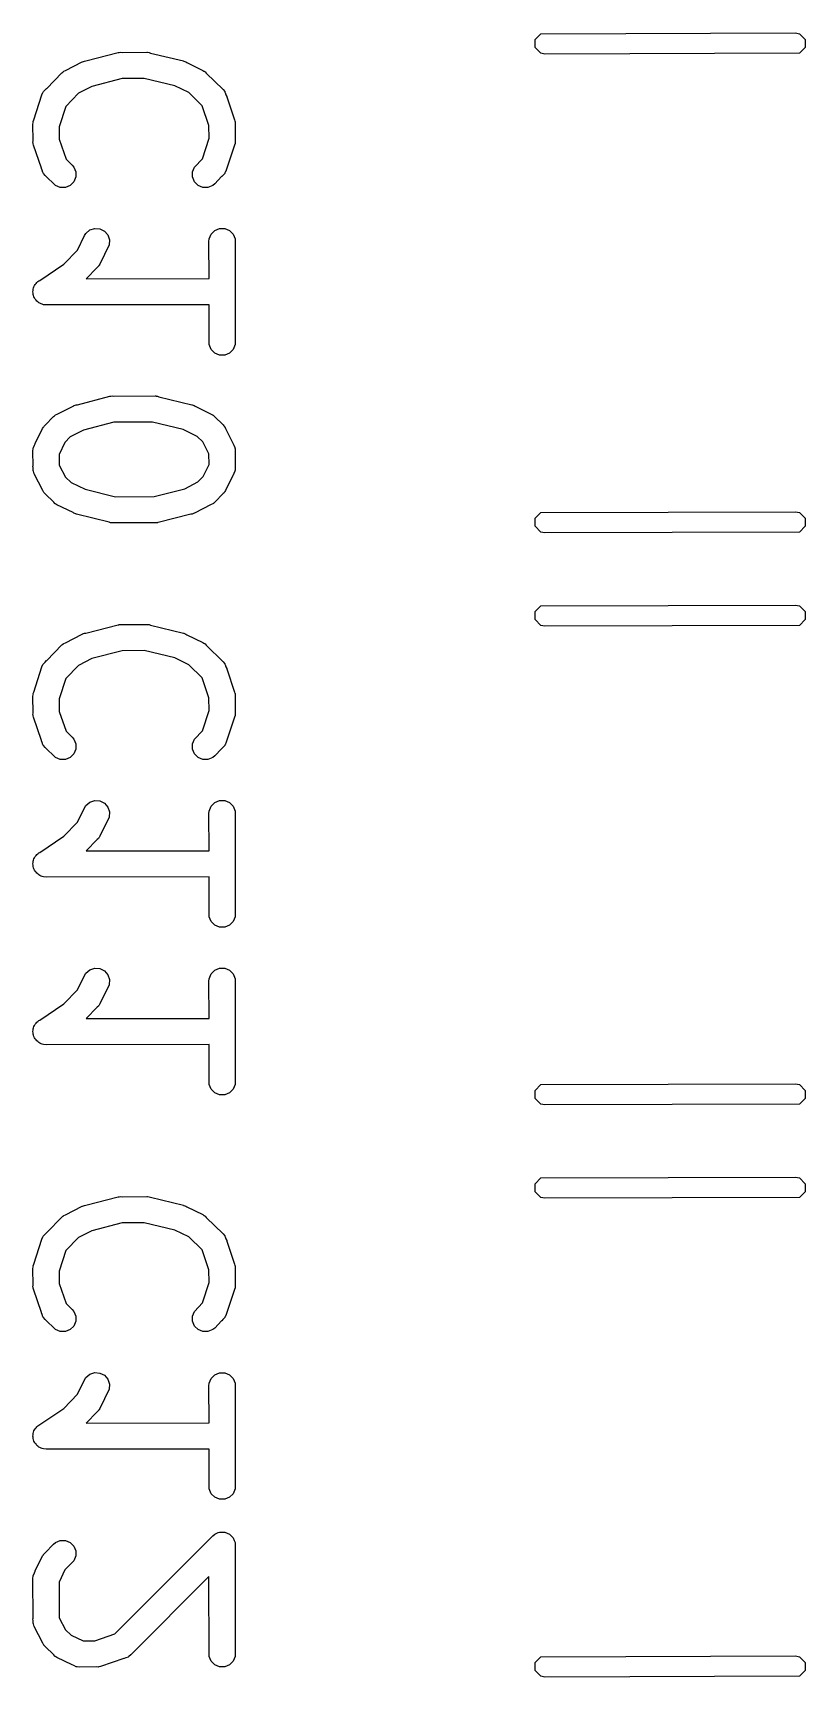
# Model space of a CAD drawing. Extents: x 195 to 310, y -208 to -141.
# Drawn here: x 194.9 to 199.29, y -183.92 to -174.58 of the extents above; entities that cross this region are included whole.
import ezdxf

# ---------------------------------------------------------------- set-up
doc = ezdxf.new("R2010")
doc.units = 0
doc.layers.add('BLACK', color=7, linetype='CONTINUOUS')

msp = doc.modelspace()

# ---------------------------------------------------------------- linework, layer by layer
at = {"layer": 'BLACK', "linetype": 'CONTINUOUS'}
for p, q in [((197.758315, -174.617039), (197.790787, -174.584567)), ((197.758315, -174.662961), (197.758315, -174.617039)), ((197.790787, -174.584567), (199.236252, -174.58)), ((199.236252, -174.58), (199.259213, -174.584567)), ((199.259213, -174.584567), (199.291685, -174.617039)), ((199.291685, -174.617039), (199.291685, -174.662961)), ((195.089823, -174.79407), (195.184373, -174.745382)), ((195.184373, -174.745382), (195.185442, -174.744972)), ((195.185442, -174.744972), (195.185878, -174.74465)), ((195.185878, -174.74465), (195.187121, -174.74433)), ((195.187121, -174.74433), (195.198104, -174.740127)), ((195.198104, -174.740127), (195.205501, -174.739601)), ((195.205501, -174.739601), (195.3902, -174.692084)), ((195.3902, -174.692084), (195.392736, -174.691708)), ((195.392736, -174.691708), (195.393758, -174.691286)), ((195.393758, -174.691286), (195.395719, -174.691268)), ((195.395719, -174.691268), (195.404744, -174.689934)), ((195.404744, -174.689934), (195.412667, -174.691112)), ((195.412667, -174.691112), (195.551247, -174.689845)), ((195.551247, -174.689845), (195.5538, -174.690096)), ((195.5538, -174.690096), (195.554893, -174.689934)), ((195.554893, -174.689934), (195.556764, -174.690388)), ((195.556764, -174.690388), (195.565879, -174.691286)), ((195.565879, -174.691286), (195.573547, -174.694462)), ((195.573547, -174.694462), (195.759913, -174.739703)), ((195.759913, -174.739703), (195.760992, -174.740088)), ((195.760992, -174.740088), (195.761532, -174.740127)), ((195.761532, -174.740127), (195.762739, -174.740712)), ((195.762739, -174.740712), (195.773759, -174.74465)), ((195.773759, -174.74465), (195.77927, -174.748734)), ((195.77927, -174.748734), (195.870502, -174.793001)), ((197.790787, -174.695433), (197.758315, -174.662961)), ((197.813748, -174.7), (197.790787, -174.695433)), ((199.259213, -174.695433), (197.813748, -174.7)), ((199.291685, -174.662961), (199.259213, -174.695433)), ((194.983158, -174.89522), (195.069643, -174.80705)), ((195.069643, -174.80705), (195.075393, -174.802329)), ((195.075393, -174.802329), (195.076692, -174.800833)), ((195.076692, -174.800833), (195.078102, -174.800106)), ((195.078102, -174.800106), (195.081008, -174.797722)), ((195.081008, -174.797722), (195.089823, -174.79407)), ((195.412645, -174.839806), (195.239215, -174.884424)), ((195.537417, -174.838664), (195.412645, -174.839806)), ((195.71054, -174.88069), (195.537417, -174.838664)), ((195.870502, -174.793001), (195.876798, -174.796964)), ((195.876798, -174.796964), (195.878628, -174.797722)), ((195.878628, -174.797722), (195.879748, -174.79882)), ((195.879748, -174.79882), (195.882945, -174.800833)), ((195.882945, -174.800833), (195.889468, -174.808355)), ((195.889468, -174.808355), (195.985233, -174.902288)), ((194.910138, -175.074182), (194.956287, -174.931604)), ((194.956287, -174.931604), (194.962281, -174.918179)), ((194.962281, -174.918179), (194.964046, -174.916143)), ((194.964046, -174.916143), (194.965078, -174.913653)), ((194.965078, -174.913653), (194.974826, -174.903714)), ((194.974826, -174.903714), (194.981455, -174.896072)), ((194.981455, -174.896072), (194.983158, -174.89522)), ((195.16408, -174.923115), (195.09129, -174.997324)), ((195.239215, -174.884424), (195.16408, -174.923115)), ((195.79035, -174.919416), (195.71054, -174.88069)), ((195.866076, -174.993693), (195.79035, -174.919416)), ((195.985233, -174.902288), (195.994561, -174.913653)), ((195.994561, -174.913653), (195.995592, -174.916143)), ((195.995592, -174.916143), (195.997357, -174.918178)), ((195.997357, -174.918178), (196.001802, -174.931136)), ((196.001802, -174.931136), (196.005759, -174.940689)), ((195.09129, -174.997324), (195.053767, -175.113251)), ((195.904934, -175.106963), (195.866076, -174.993693)), ((196.005759, -174.940689), (196.005759, -174.942669)), ((196.005759, -174.942669), (196.05097, -175.07446)), ((194.904819, -175.098178), (194.905548, -175.090772)), ((194.906069, -175.193495), (194.904819, -175.098178)), ((194.905408, -175.088798), (194.905889, -175.087311)), ((194.905548, -175.090772), (194.905408, -175.088798)), ((194.905889, -175.087311), (194.90626, -175.083546)), ((194.90626, -175.083546), (194.910138, -175.074182)), ((195.053767, -175.113251), (195.054703, -175.184629)), ((195.90587, -175.178342), (195.904934, -175.106963)), ((196.05097, -175.07446), (196.052619, -175.081715)), ((196.052619, -175.081715), (196.053378, -175.083546)), ((196.053378, -175.083546), (196.053398, -175.085142)), ((196.053398, -175.085142), (196.05423, -175.088797)), ((196.05423, -175.088797), (196.053568, -175.098097)), ((196.053568, -175.098097), (196.054819, -175.193416)), ((194.905408, -175.202796), (194.906069, -175.193495)), ((194.906239, -175.20645), (194.905408, -175.202796)), ((194.90626, -175.208048), (194.906239, -175.20645)), ((194.907018, -175.209879), (194.90626, -175.208048)), ((194.908668, -175.217133), (194.907018, -175.209879)), ((194.953879, -175.348923), (194.908668, -175.217133)), ((195.054703, -175.184629), (195.093368, -175.297337)), ((195.868262, -175.294534), (195.90587, -175.178342)), ((196.0495, -175.217408), (196.003351, -175.35999)), ((196.053378, -175.208048), (196.0495, -175.217408)), ((196.053748, -175.204284), (196.053378, -175.208048)), ((196.05423, -175.202797), (196.053748, -175.204284)), ((196.054819, -175.193416), (196.054089, -175.200822)), ((196.054089, -175.200822), (196.05423, -175.202797)), ((195.093368, -175.297337), (195.12809, -175.330859)), ((195.82222, -175.342224), (195.868262, -175.294534)), ((194.953879, -175.350904), (194.953879, -175.348923)), ((194.957834, -175.360453), (194.953879, -175.350904)), ((194.962281, -175.373415), (194.957834, -175.360453)), ((194.964046, -175.37545), (194.962281, -175.373415)), ((194.965078, -175.377941), (194.964046, -175.37545)), ((194.974405, -175.389306), (194.965078, -175.377941)), ((195.033389, -175.446252), (194.974405, -175.389306)), ((195.12809, -175.330859), (195.137417, -175.342224)), ((195.137417, -175.342224), (195.148616, -175.36926)), ((195.148616, -175.398523), (195.137417, -175.425559)), ((195.148616, -175.36926), (195.148616, -175.398523)), ((195.811021, -175.36926), (195.82222, -175.342224)), ((195.811021, -175.398523), (195.811021, -175.36926)), ((195.822219, -175.425559), (195.811021, -175.398523)), ((195.977027, -175.3961), (195.937612, -175.436926)), ((195.978183, -175.395523), (195.977027, -175.3961)), ((195.983466, -175.389431), (195.978183, -175.395523)), ((195.99456, -175.377941), (195.983466, -175.389431)), ((195.99559, -175.375452), (195.99456, -175.377941)), ((195.997357, -175.373416), (195.99559, -175.375452)), ((196.003351, -175.35999), (195.997357, -175.373416)), ((195.060425, -175.457451), (195.033389, -175.446252)), ((195.089688, -175.457451), (195.060425, -175.457451)), ((195.116724, -175.446252), (195.089688, -175.457451)), ((195.137417, -175.425559), (195.116724, -175.446252)), ((195.842912, -175.446252), (195.822219, -175.425559)), ((195.869948, -175.457451), (195.842912, -175.446252)), ((195.899211, -175.457451), (195.869948, -175.457451)), ((195.926247, -175.446253), (195.899211, -175.457451)), ((195.937612, -175.436926), (195.926247, -175.446253)), ((195.158581, -175.813472), (195.198451, -175.731304)), ((195.198451, -175.731304), (195.206283, -175.718861)), ((195.206283, -175.718861), (195.228391, -175.699688)), ((195.228391, -175.699688), (195.256152, -175.690434)), ((195.256152, -175.690434), (195.285342, -175.692508)), ((195.285342, -175.692508), (195.311517, -175.705596)), ((195.311517, -175.705596), (195.33069, -175.727703)), ((195.33069, -175.727703), (195.339944, -175.755465)), ((195.339944, -175.755465), (195.33787, -175.784655)), ((195.904819, -175.764845), (195.90626, -175.750213)), ((195.905337, -175.975664), (195.904819, -175.764845)), ((195.90626, -175.750213), (195.917459, -175.723177)), ((195.917459, -175.723177), (195.938151, -175.702485)), ((195.938151, -175.702485), (195.965187, -175.691286)), ((195.965187, -175.691286), (195.994451, -175.691286)), ((195.994451, -175.691286), (196.021487, -175.702485)), ((196.021487, -175.702485), (196.042179, -175.723177)), ((196.042179, -175.723177), (196.053378, -175.750213)), ((196.053378, -175.750213), (196.054819, -176.336273)), ((195.079825, -175.893763), (195.158581, -175.813472)), ((195.33787, -175.784655), (195.284996, -175.893624)), ((194.944238, -175.985677), (195.079825, -175.893763)), ((195.269646, -175.912586), (195.2068, -175.976656)), ((195.277164, -175.906067), (195.269646, -175.912586)), ((195.279174, -175.902873), (195.277164, -175.906067)), ((195.280275, -175.901751), (195.279174, -175.902873)), ((195.281033, -175.899918), (195.280275, -175.901751)), ((195.284996, -175.893624), (195.281033, -175.899918)), ((194.904819, -176.05048), (194.90626, -176.043275)), ((194.90626, -176.057764), (194.904819, -176.05048)), ((194.90626, -176.035927), (194.909101, -176.029066)), ((194.90626, -176.043275), (194.90626, -176.035927)), ((194.90626, -176.065191), (194.90626, -176.057764)), ((194.909101, -176.029066), (194.910558, -176.021786)), ((194.910558, -176.021786), (194.914646, -176.01568)), ((194.914646, -176.01568), (194.917459, -176.008891)), ((194.917459, -176.008891), (194.922709, -176.00364)), ((194.922709, -176.00364), (194.926841, -175.997471)), ((194.926841, -175.997471), (194.933168, -175.993181)), ((194.933168, -175.993181), (194.938151, -175.988199)), ((194.938151, -175.988199), (194.944238, -175.985677)), ((195.2068, -175.976656), (195.905337, -175.975664)), ((194.909072, -176.071979), (194.90626, -176.065191)), ((194.910498, -176.079188), (194.909072, -176.071979)), ((194.914617, -176.085366), (194.910498, -176.079188)), ((194.917459, -176.092227), (194.914617, -176.085366)), ((194.922654, -176.097422), (194.917459, -176.092227)), ((194.926731, -176.103537), (194.922654, -176.097422)), ((194.9329, -176.107668), (194.926731, -176.103537)), ((194.938151, -176.112919), (194.9329, -176.107668)), ((194.94494, -176.115731), (194.938151, -176.112919)), ((194.951046, -176.11982), (194.94494, -176.115731)), ((194.958326, -176.121276), (194.951046, -176.11982)), ((194.965187, -176.124118), (194.958326, -176.121276)), ((194.979663, -176.125543), (194.965187, -176.124118)), ((194.97974, -176.125559), (194.979663, -176.125543)), ((194.979766, -176.125553), (194.97974, -176.125559)), ((194.979819, -176.125559), (194.979766, -176.125553)), ((195.905702, -176.124244), (194.979819, -176.125559)), ((195.90626, -176.350905), (195.905702, -176.124244)), ((196.054819, -176.336273), (196.053378, -176.350905)), ((195.917459, -176.377941), (195.90626, -176.350905)), ((195.938151, -176.398633), (195.917459, -176.377941)), ((195.965187, -176.409832), (195.938151, -176.398633)), ((195.994451, -176.409832), (195.965187, -176.409832)), ((196.021487, -176.398633), (195.994451, -176.409832)), ((196.042179, -176.377941), (196.021487, -176.398633)), ((196.053378, -176.350905), (196.042179, -176.377941)), ((195.042199, -176.746454), (195.136754, -176.697763)), ((195.136754, -176.697763), (195.137823, -176.697353)), ((195.137823, -176.697353), (195.138259, -176.697031)), ((195.138259, -176.697031), (195.139502, -176.696711)), ((195.139502, -176.696711), (195.150485, -176.692508)), ((195.150485, -176.692508), (195.157882, -176.691982)), ((195.157882, -176.691982), (195.342581, -176.644465)), ((195.342581, -176.644465), (195.345117, -176.644089)), ((195.345117, -176.644089), (195.346139, -176.643667)), ((195.346139, -176.643667), (195.348053, -176.643656)), ((195.348053, -176.643656), (195.357125, -176.642315)), ((195.357125, -176.642315), (195.36547, -176.643556)), ((195.36547, -176.643556), (195.598866, -176.642226)), ((195.598866, -176.642226), (195.601419, -176.642477)), ((195.601419, -176.642477), (195.602512, -176.642315)), ((195.602512, -176.642315), (195.604383, -176.642769)), ((195.604383, -176.642769), (195.613498, -176.643667)), ((195.613498, -176.643667), (195.621166, -176.646843)), ((195.621166, -176.646843), (195.807532, -176.692084)), ((195.807532, -176.692084), (195.808611, -176.692469)), ((195.808611, -176.692469), (195.809151, -176.692508)), ((195.809151, -176.692508), (195.810358, -176.693093)), ((195.810358, -176.693093), (195.821378, -176.697031)), ((195.821378, -176.697031), (195.826889, -176.701115)), ((195.826889, -176.701115), (195.918121, -176.745382)), ((194.974682, -176.808466), (195.022024, -176.759431)), ((195.022024, -176.759431), (195.027773, -176.754712)), ((195.027773, -176.754712), (195.029073, -176.753214)), ((195.029073, -176.753214), (195.030486, -176.752486)), ((195.030486, -176.752486), (195.033389, -176.750104)), ((195.033389, -176.750104), (195.042199, -176.746454)), ((195.364968, -176.792202), (195.191596, -176.836805)), ((195.584641, -176.790949), (195.364968, -176.792202)), ((195.758159, -176.833071), (195.584641, -176.790949)), ((195.918121, -176.745382), (195.924417, -176.749345)), ((195.924417, -176.749345), (195.926247, -176.750103)), ((195.926247, -176.750103), (195.927418, -176.751234)), ((195.927418, -176.751234), (195.930564, -176.753214)), ((195.930564, -176.753214), (195.936195, -176.759707)), ((195.936195, -176.759707), (195.985232, -176.807049)), ((194.918681, -176.91243), (194.960356, -176.826542)), ((194.960356, -176.826542), (194.96432, -176.820242)), ((194.96432, -176.820242), (194.965078, -176.818415)), ((194.965078, -176.818415), (194.966208, -176.817244)), ((194.966208, -176.817244), (194.968188, -176.814099)), ((194.968188, -176.814099), (194.974682, -176.808466)), ((195.117115, -176.875159), (195.086871, -176.906486)), ((195.191596, -176.836805), (195.117115, -176.875159)), ((195.838176, -176.871897), (195.758159, -176.833071)), ((195.869504, -176.902142), (195.838176, -176.871897)), ((195.985232, -176.807049), (195.98995, -176.812798)), ((195.98995, -176.812798), (195.99145, -176.814099)), ((195.99145, -176.814099), (195.992177, -176.815512)), ((195.992177, -176.815512), (195.99456, -176.818415)), ((195.99456, -176.818415), (195.998209, -176.827225)), ((195.998209, -176.827225), (196.046901, -176.92178)), ((194.904819, -176.955321), (194.90626, -176.940689)), ((194.905924, -177.039627), (194.904819, -176.955321)), ((194.90626, -176.940689), (194.907291, -176.938199)), ((194.907291, -176.938199), (194.907482, -176.935512)), ((194.907482, -176.935512), (194.913786, -176.922518)), ((194.913786, -176.922518), (194.917459, -176.913653)), ((194.917459, -176.913653), (194.918681, -176.91243)), ((195.086871, -176.906486), (195.053822, -176.974596)), ((195.053822, -176.974596), (195.054611, -177.034757)), ((195.905026, -176.971122), (195.869504, -176.902142)), ((195.905815, -177.031283), (195.905026, -176.971122)), ((196.046901, -176.92178), (196.052156, -176.935511)), ((196.052156, -176.935511), (196.052347, -176.9382)), ((196.052347, -176.9382), (196.053378, -176.940689)), ((196.053378, -176.940689), (196.053571, -176.95543)), ((196.053571, -176.95543), (196.05423, -176.964701)), ((196.05423, -176.964701), (196.053713, -176.966251)), ((196.053713, -176.966251), (196.054819, -177.050559)), ((194.905408, -177.041178), (194.905924, -177.039627)), ((194.906066, -177.050447), (194.905408, -177.041178)), ((194.90626, -177.065191), (194.906066, -177.050447)), ((194.907291, -177.06768), (194.90626, -177.065191)), ((194.907482, -177.070368), (194.907291, -177.06768)), ((194.912737, -177.0841), (194.907482, -177.070368)), ((194.961429, -177.178656), (194.912737, -177.0841)), ((195.054611, -177.034757), (195.090133, -177.103738)), ((195.872767, -177.099392), (195.905815, -177.031283)), ((196.045848, -177.083367), (196.042179, -177.092227)), ((196.052156, -177.070369), (196.045848, -177.083367)), ((196.052347, -177.067679), (196.052156, -177.070369)), ((196.053378, -177.065191), (196.052347, -177.067679)), ((196.054819, -177.050559), (196.053378, -177.065191)), ((194.965078, -177.187465), (194.961429, -177.178656)), ((195.090133, -177.103738), (195.121461, -177.133983)), ((195.121461, -177.133983), (195.201477, -177.172808)), ((195.201477, -177.172808), (195.374995, -177.21493)), ((195.594668, -177.213677), (195.76804, -177.169074)), ((195.76804, -177.169074), (195.842521, -177.130719)), ((195.842521, -177.130719), (195.872767, -177.099392)), ((195.999282, -177.179338), (195.995317, -177.185637)), ((196.040957, -177.093448), (195.999282, -177.179338)), ((196.042179, -177.092227), (196.040957, -177.093448)), ((194.96746, -177.190367), (194.965078, -177.187465)), ((194.968188, -177.191781), (194.96746, -177.190367)), ((194.969686, -177.19308), (194.968188, -177.191781)), ((194.974405, -177.19883), (194.969686, -177.19308)), ((195.02344, -177.246171), (194.974405, -177.19883)), ((195.029073, -177.252666), (195.02344, -177.246171)), ((195.032218, -177.254645), (195.029073, -177.252666)), ((195.033389, -177.255776), (195.032218, -177.254645)), ((195.035216, -177.256533), (195.033389, -177.255776)), ((195.041516, -177.260498), (195.035216, -177.256533)), ((195.132748, -177.304766), (195.041516, -177.260498)), ((195.374995, -177.21493), (195.594668, -177.213677)), ((195.917435, -177.259426), (195.822883, -177.308117)), ((195.926247, -177.255777), (195.917435, -177.259426)), ((195.929151, -177.253393), (195.926247, -177.255777)), ((195.930564, -177.252666), (195.929151, -177.253393)), ((195.931863, -177.251167), (195.930564, -177.252666)), ((195.937612, -177.24645), (195.931863, -177.251167)), ((195.984953, -177.197414), (195.937612, -177.24645)), ((195.99145, -177.191781), (195.984953, -177.197414)), ((195.993429, -177.188635), (195.99145, -177.191781)), ((195.99456, -177.187465), (195.993429, -177.188635)), ((195.995317, -177.185637), (195.99456, -177.187465)), ((195.138259, -177.308849), (195.132748, -177.304766)), ((195.149274, -177.312784), (195.138259, -177.308849)), ((195.150485, -177.313372), (195.149274, -177.312784)), ((195.151025, -177.31341), (195.150485, -177.313372)), ((195.152105, -177.313796), (195.151025, -177.31341)), ((195.33847, -177.359036), (195.152105, -177.313796)), ((195.346139, -177.362213), (195.33847, -177.359036)), ((195.355253, -177.36311), (195.346139, -177.362213)), ((195.357125, -177.363565), (195.355253, -177.36311)), ((195.358217, -177.363402), (195.357125, -177.363565)), ((195.360771, -177.363654), (195.358217, -177.363402)), ((195.594166, -177.362323), (195.360771, -177.363654)), ((195.602512, -177.363565), (195.594166, -177.362323)), ((195.611583, -177.362223), (195.602512, -177.363565)), ((195.613498, -177.362213), (195.611583, -177.362223)), ((195.614519, -177.36179), (195.613498, -177.362213)), ((195.617056, -177.361415), (195.614519, -177.36179)), ((195.801754, -177.313897), (195.617056, -177.361415)), ((195.809151, -177.313372), (195.801754, -177.313897)), ((195.820133, -177.309169), (195.809151, -177.313372)), ((195.821378, -177.308849), (195.820133, -177.309169)), ((195.821813, -177.308526), (195.821378, -177.308849)), ((195.822883, -177.308117), (195.821813, -177.308526)), ((197.758315, -177.337039), (197.790787, -177.304567)), ((197.758315, -177.382961), (197.758315, -177.337039)), ((197.790787, -177.304567), (199.236252, -177.3)), ((199.236252, -177.3), (199.259213, -177.304567)), ((199.259213, -177.304567), (199.291685, -177.337039)), ((199.291685, -177.337039), (199.291685, -177.382961)), ((197.790787, -177.415433), (197.758315, -177.382961)), ((197.813748, -177.42), (197.790787, -177.415433)), ((199.259213, -177.415433), (197.813748, -177.42)), ((199.291685, -177.382961), (199.259213, -177.415433)), ((197.790787, -177.834567), (199.236252, -177.83)), ((199.236252, -177.83), (199.259213, -177.834567)), ((197.758315, -177.867039), (197.790787, -177.834567)), ((197.758315, -177.912961), (197.758315, -177.867039)), ((197.790787, -177.945433), (197.758315, -177.912961)), ((199.259213, -177.834567), (199.291685, -177.867039)), ((199.291685, -177.912961), (199.259213, -177.945433)), ((199.291685, -177.867039), (199.291685, -177.912961)), ((195.089823, -178.04407), (195.184373, -177.995382)), ((195.184373, -177.995382), (195.185442, -177.994972)), ((195.185442, -177.994972), (195.185878, -177.99465)), ((195.185878, -177.99465), (195.187121, -177.99433)), ((195.187121, -177.99433), (195.198104, -177.990127)), ((195.198104, -177.990127), (195.205501, -177.989601)), ((195.205501, -177.989601), (195.3902, -177.942084)), ((195.3902, -177.942084), (195.392736, -177.941708)), ((195.392736, -177.941708), (195.393758, -177.941286)), ((195.393758, -177.941286), (195.395719, -177.941268)), ((195.395719, -177.941268), (195.404744, -177.939934)), ((195.404744, -177.939934), (195.412667, -177.941112)), ((195.412667, -177.941112), (195.551247, -177.939845)), ((195.551247, -177.939845), (195.5538, -177.940096)), ((195.5538, -177.940096), (195.554893, -177.939934)), ((195.554893, -177.939934), (195.556764, -177.940388)), ((195.556764, -177.940388), (195.565879, -177.941286)), ((195.565879, -177.941286), (195.573547, -177.944462)), ((195.573547, -177.944462), (195.759913, -177.989703)), ((195.759913, -177.989703), (195.760992, -177.990088)), ((195.760992, -177.990088), (195.761532, -177.990127)), ((195.761532, -177.990127), (195.762739, -177.990712)), ((195.762739, -177.990712), (195.773759, -177.99465)), ((195.773759, -177.99465), (195.77927, -177.998734)), ((195.77927, -177.998734), (195.870502, -178.043001)), ((197.813748, -177.95), (197.790787, -177.945433)), ((199.259213, -177.945433), (197.813748, -177.95)), ((194.983158, -178.14522), (195.069643, -178.05705)), ((195.069643, -178.05705), (195.075393, -178.052329)), ((195.075393, -178.052329), (195.076692, -178.050833)), ((195.076692, -178.050833), (195.078102, -178.050106)), ((195.078102, -178.050106), (195.081008, -178.047722)), ((195.081008, -178.047722), (195.089823, -178.04407)), ((195.412645, -178.089806), (195.239215, -178.134424)), ((195.537417, -178.088664), (195.412645, -178.089806)), ((195.71054, -178.13069), (195.537417, -178.088664)), ((195.870502, -178.043001), (195.876798, -178.046964)), ((195.876798, -178.046964), (195.878628, -178.047722)), ((195.878628, -178.047722), (195.879748, -178.04882)), ((195.879748, -178.04882), (195.882945, -178.050833)), ((195.882945, -178.050833), (195.889468, -178.058355)), ((195.889468, -178.058355), (195.985233, -178.152288)), ((194.910138, -178.324182), (194.956287, -178.181604)), ((194.956287, -178.181604), (194.962281, -178.168179)), ((194.962281, -178.168179), (194.964046, -178.166143)), ((194.964046, -178.166143), (194.965078, -178.163653)), ((194.965078, -178.163653), (194.974826, -178.153714)), ((194.974826, -178.153714), (194.981455, -178.146072)), ((194.981455, -178.146072), (194.983158, -178.14522)), ((195.16408, -178.173115), (195.09129, -178.247324)), ((195.239215, -178.134424), (195.16408, -178.173115)), ((195.79035, -178.169416), (195.71054, -178.13069)), ((195.866076, -178.243693), (195.79035, -178.169416)), ((195.985233, -178.152288), (195.994561, -178.163653)), ((195.994561, -178.163653), (195.995592, -178.166143)), ((195.995592, -178.166143), (195.997357, -178.168178)), ((195.997357, -178.168178), (196.001802, -178.181136)), ((196.001802, -178.181136), (196.005759, -178.190689)), ((196.005759, -178.190689), (196.005759, -178.192669)), ((196.005759, -178.192669), (196.05097, -178.32446)), ((195.09129, -178.247324), (195.053767, -178.363251)), ((195.904934, -178.356963), (195.866076, -178.243693)), ((194.904819, -178.348178), (194.905548, -178.340772)), ((194.906069, -178.443495), (194.904819, -178.348178)), ((194.905408, -178.338798), (194.905889, -178.337311)), ((194.905548, -178.340772), (194.905408, -178.338798)), ((194.905889, -178.337311), (194.90626, -178.333546)), ((194.90626, -178.333546), (194.910138, -178.324182)), ((195.053767, -178.363251), (195.054703, -178.434629)), ((195.90587, -178.428342), (195.904934, -178.356963)), ((196.05097, -178.32446), (196.052619, -178.331715)), ((196.052619, -178.331715), (196.053378, -178.333546)), ((196.053378, -178.333546), (196.053398, -178.335142)), ((196.053398, -178.335142), (196.05423, -178.338797)), ((196.05423, -178.338797), (196.053568, -178.348097)), ((196.053568, -178.348097), (196.054819, -178.443416)), ((194.905408, -178.452796), (194.906069, -178.443495)), ((194.906239, -178.45645), (194.905408, -178.452796)), ((194.90626, -178.458048), (194.906239, -178.45645)), ((194.907018, -178.459879), (194.90626, -178.458048)), ((194.908668, -178.467133), (194.907018, -178.459879)), ((194.953879, -178.598923), (194.908668, -178.467133)), ((195.054703, -178.434629), (195.093368, -178.547337)), ((195.868262, -178.544534), (195.90587, -178.428342)), ((196.0495, -178.467408), (196.003351, -178.60999)), ((196.053378, -178.458048), (196.0495, -178.467408)), ((196.053748, -178.454284), (196.053378, -178.458048)), ((196.05423, -178.452797), (196.053748, -178.454284)), ((196.054819, -178.443416), (196.054089, -178.450822)), ((196.054089, -178.450822), (196.05423, -178.452797)), ((195.093368, -178.547337), (195.12809, -178.580859)), ((195.82222, -178.592224), (195.868262, -178.544534)), ((194.953879, -178.600904), (194.953879, -178.598923)), ((194.957834, -178.610453), (194.953879, -178.600904)), ((194.962281, -178.623415), (194.957834, -178.610453)), ((194.964046, -178.62545), (194.962281, -178.623415)), ((194.965078, -178.627941), (194.964046, -178.62545)), ((194.974405, -178.639306), (194.965078, -178.627941)), ((195.033389, -178.696252), (194.974405, -178.639306)), ((195.12809, -178.580859), (195.137417, -178.592224)), ((195.137417, -178.592224), (195.148616, -178.61926)), ((195.148616, -178.648523), (195.137417, -178.675559)), ((195.148616, -178.61926), (195.148616, -178.648523)), ((195.811021, -178.61926), (195.82222, -178.592224)), ((195.811021, -178.648523), (195.811021, -178.61926)), ((195.822219, -178.675559), (195.811021, -178.648523)), ((195.977027, -178.6461), (195.937612, -178.686926)), ((195.978183, -178.645523), (195.977027, -178.6461)), ((195.983466, -178.639431), (195.978183, -178.645523)), ((195.99456, -178.627941), (195.983466, -178.639431)), ((195.99559, -178.625452), (195.99456, -178.627941)), ((195.997357, -178.623416), (195.99559, -178.625452)), ((196.003351, -178.60999), (195.997357, -178.623416)), ((195.060425, -178.707451), (195.033389, -178.696252)), ((195.089688, -178.707451), (195.060425, -178.707451)), ((195.116724, -178.696252), (195.089688, -178.707451)), ((195.137417, -178.675559), (195.116724, -178.696252)), ((195.842912, -178.696252), (195.822219, -178.675559)), ((195.869948, -178.707451), (195.842912, -178.696252)), ((195.899211, -178.707451), (195.869948, -178.707451)), ((195.926247, -178.696253), (195.899211, -178.707451)), ((195.937612, -178.686926), (195.926247, -178.696253)), ((195.206283, -178.968861), (195.228391, -178.949688)), ((195.228391, -178.949688), (195.256152, -178.940434)), ((195.256152, -178.940434), (195.285342, -178.942508)), ((195.285342, -178.942508), (195.311517, -178.955596)), ((195.917459, -178.973177), (195.938151, -178.952485)), ((195.938151, -178.952485), (195.965187, -178.941286)), ((195.965187, -178.941286), (195.994451, -178.941286)), ((195.994451, -178.941286), (196.021487, -178.952485)), ((196.021487, -178.952485), (196.042179, -178.973177)), ((195.158581, -179.063472), (195.198451, -178.981304)), ((195.198451, -178.981304), (195.206283, -178.968861)), ((195.33787, -179.034655), (195.284996, -179.143624)), ((195.311517, -178.955596), (195.33069, -178.977703)), ((195.33069, -178.977703), (195.339944, -179.005465)), ((195.339944, -179.005465), (195.33787, -179.034655)), ((195.904819, -179.014845), (195.90626, -179.000213)), ((195.905337, -179.225664), (195.904819, -179.014845)), ((195.90626, -179.000213), (195.917459, -178.973177)), ((196.042179, -178.973177), (196.053378, -179.000213)), ((196.053378, -179.000213), (196.054819, -179.586273)), ((195.079825, -179.143763), (195.158581, -179.063472)), ((194.944238, -179.235677), (195.079825, -179.143763)), ((195.269646, -179.162586), (195.2068, -179.226656)), ((195.2068, -179.226656), (195.905337, -179.225664)), ((195.277164, -179.156067), (195.269646, -179.162586)), ((195.279174, -179.152873), (195.277164, -179.156067)), ((195.280275, -179.151751), (195.279174, -179.152873)), ((195.281033, -179.149918), (195.280275, -179.151751)), ((195.284996, -179.143624), (195.281033, -179.149918)), ((194.904819, -179.30048), (194.90626, -179.293275)), ((194.90626, -179.307764), (194.904819, -179.30048)), ((194.90626, -179.285927), (194.909101, -179.279066)), ((194.90626, -179.293275), (194.90626, -179.285927)), ((194.90626, -179.315191), (194.90626, -179.307764)), ((194.909072, -179.321979), (194.90626, -179.315191)), ((194.910498, -179.329188), (194.909072, -179.321979)), ((194.909101, -179.279066), (194.910558, -179.271786)), ((194.910558, -179.271786), (194.914646, -179.26568)), ((194.914646, -179.26568), (194.917459, -179.258891)), ((194.917459, -179.258891), (194.922709, -179.25364)), ((194.922709, -179.25364), (194.926841, -179.247471)), ((194.926841, -179.247471), (194.933168, -179.243181)), ((194.933168, -179.243181), (194.938151, -179.238199)), ((194.938151, -179.238199), (194.944238, -179.235677)), ((194.914617, -179.335366), (194.910498, -179.329188)), ((194.917459, -179.342227), (194.914617, -179.335366)), ((194.922654, -179.347422), (194.917459, -179.342227)), ((194.926731, -179.353537), (194.922654, -179.347422)), ((194.9329, -179.357668), (194.926731, -179.353537)), ((194.938151, -179.362919), (194.9329, -179.357668)), ((194.94494, -179.365731), (194.938151, -179.362919)), ((194.951046, -179.36982), (194.94494, -179.365731)), ((194.958326, -179.371276), (194.951046, -179.36982)), ((194.965187, -179.374118), (194.958326, -179.371276)), ((194.979663, -179.375543), (194.965187, -179.374118)), ((194.97974, -179.375559), (194.979663, -179.375543)), ((194.979766, -179.375553), (194.97974, -179.375559)), ((194.979819, -179.375559), (194.979766, -179.375553)), ((195.905702, -179.374244), (194.979819, -179.375559)), ((195.90626, -179.600905), (195.905702, -179.374244)), ((195.917459, -179.627941), (195.90626, -179.600905)), ((196.053378, -179.600905), (196.042179, -179.627941)), ((196.054819, -179.586273), (196.053378, -179.600905)), ((195.938151, -179.648633), (195.917459, -179.627941)), ((195.965187, -179.659832), (195.938151, -179.648633)), ((195.994451, -179.659832), (195.965187, -179.659832)), ((196.021487, -179.648633), (195.994451, -179.659832)), ((196.042179, -179.627941), (196.021487, -179.648633)), ((195.158581, -180.015853), (195.198451, -179.933685)), ((195.198451, -179.933685), (195.206283, -179.921242)), ((195.206283, -179.921242), (195.228391, -179.902069)), ((195.228391, -179.902069), (195.256152, -179.892815)), ((195.256152, -179.892815), (195.285342, -179.894889)), ((195.285342, -179.894889), (195.311517, -179.907977)), ((195.311517, -179.907977), (195.33069, -179.930084)), ((195.33069, -179.930084), (195.339944, -179.957846)), ((195.339944, -179.957846), (195.33787, -179.987036)), ((195.904819, -179.967226), (195.90626, -179.952594)), ((195.905337, -180.178045), (195.904819, -179.967226)), ((195.90626, -179.952594), (195.917459, -179.925558)), ((195.917459, -179.925558), (195.938151, -179.904866)), ((195.938151, -179.904866), (195.965187, -179.893667)), ((195.965187, -179.893667), (195.994451, -179.893667)), ((195.994451, -179.893667), (196.021487, -179.904866)), ((196.021487, -179.904866), (196.042179, -179.925558)), ((196.042179, -179.925558), (196.053378, -179.952594)), ((196.053378, -179.952594), (196.054819, -180.538654)), ((195.079825, -180.096144), (195.158581, -180.015853)), ((195.33787, -179.987036), (195.284996, -180.096005)), ((194.944238, -180.188058), (195.079825, -180.096144)), ((195.269646, -180.114967), (195.2068, -180.179037)), ((195.277164, -180.108448), (195.269646, -180.114967)), ((195.279174, -180.105254), (195.277164, -180.108448)), ((195.280275, -180.104132), (195.279174, -180.105254)), ((195.281033, -180.102299), (195.280275, -180.104132)), ((195.284996, -180.096005), (195.281033, -180.102299)), ((194.904819, -180.252861), (194.90626, -180.245656)), ((194.90626, -180.260145), (194.904819, -180.252861)), ((194.90626, -180.238308), (194.909101, -180.231447)), ((194.90626, -180.245656), (194.90626, -180.238308)), ((194.90626, -180.267572), (194.90626, -180.260145)), ((194.909101, -180.231447), (194.910558, -180.224167)), ((194.910558, -180.224167), (194.914646, -180.218061)), ((194.914646, -180.218061), (194.917459, -180.211272)), ((194.917459, -180.211272), (194.922709, -180.206021)), ((194.922709, -180.206021), (194.926841, -180.199852)), ((194.926841, -180.199852), (194.933168, -180.195562)), ((194.933168, -180.195562), (194.938151, -180.19058)), ((194.938151, -180.19058), (194.944238, -180.188058)), ((195.2068, -180.179037), (195.905337, -180.178045)), ((194.909072, -180.27436), (194.90626, -180.267572)), ((194.910498, -180.281569), (194.909072, -180.27436)), ((194.914617, -180.287747), (194.910498, -180.281569)), ((194.917459, -180.294608), (194.914617, -180.287747)), ((194.922654, -180.299803), (194.917459, -180.294608)), ((194.926731, -180.305918), (194.922654, -180.299803)), ((194.9329, -180.310049), (194.926731, -180.305918)), ((194.938151, -180.3153), (194.9329, -180.310049)), ((194.94494, -180.318112), (194.938151, -180.3153)), ((194.951046, -180.322201), (194.94494, -180.318112)), ((194.958326, -180.323657), (194.951046, -180.322201)), ((194.965187, -180.326499), (194.958326, -180.323657)), ((194.979663, -180.327924), (194.965187, -180.326499)), ((194.97974, -180.32794), (194.979663, -180.327924)), ((194.979766, -180.327934), (194.97974, -180.32794)), ((194.979819, -180.32794), (194.979766, -180.327934)), ((195.905702, -180.326625), (194.979819, -180.32794)), ((195.90626, -180.553286), (195.905702, -180.326625)), ((196.054819, -180.538654), (196.053378, -180.553286)), ((195.917459, -180.580322), (195.90626, -180.553286)), ((195.938151, -180.601014), (195.917459, -180.580322)), ((195.965187, -180.612213), (195.938151, -180.601014)), ((195.994451, -180.612213), (195.965187, -180.612213)), ((196.021487, -180.601014), (195.994451, -180.612213)), ((196.042179, -180.580322), (196.021487, -180.601014)), ((196.053378, -180.553286), (196.042179, -180.580322)), ((197.758315, -180.587039), (197.790787, -180.554567)), ((197.758315, -180.632961), (197.758315, -180.587039)), ((197.790787, -180.665433), (197.758315, -180.632961)), ((197.790787, -180.554567), (199.236252, -180.55)), ((199.236252, -180.55), (199.259213, -180.554567)), ((199.259213, -180.554567), (199.291685, -180.587039)), ((199.291685, -180.632961), (199.259213, -180.665433)), ((199.291685, -180.587039), (199.291685, -180.632961)), ((197.813748, -180.67), (197.790787, -180.665433)), ((199.259213, -180.665433), (197.813748, -180.67)), ((197.758315, -181.117039), (197.790787, -181.084567)), ((197.790787, -181.084567), (199.236252, -181.08)), ((199.236252, -181.08), (199.259213, -181.084567)), ((199.259213, -181.084567), (199.291685, -181.117039)), ((195.205501, -181.239601), (195.3902, -181.192084)), ((195.3902, -181.192084), (195.392736, -181.191708)), ((195.392736, -181.191708), (195.393758, -181.191286)), ((195.393758, -181.191286), (195.395719, -181.191268)), ((195.395719, -181.191268), (195.404744, -181.189934)), ((195.404744, -181.189934), (195.412667, -181.191112)), ((195.412667, -181.191112), (195.551247, -181.189845)), ((195.551247, -181.189845), (195.5538, -181.190096)), ((195.5538, -181.190096), (195.554893, -181.189934)), ((195.554893, -181.189934), (195.556764, -181.190388)), ((195.556764, -181.190388), (195.565879, -181.191286)), ((195.565879, -181.191286), (195.573547, -181.194462)), ((195.573547, -181.194462), (195.759913, -181.239703)), ((197.758315, -181.162961), (197.758315, -181.117039)), ((197.790787, -181.195433), (197.758315, -181.162961)), ((197.813748, -181.2), (197.790787, -181.195433)), ((199.259213, -181.195433), (197.813748, -181.2)), ((199.291685, -181.162961), (199.259213, -181.195433)), ((199.291685, -181.117039), (199.291685, -181.162961)), ((195.089823, -181.29407), (195.184373, -181.245382)), ((195.184373, -181.245382), (195.185442, -181.244972)), ((195.185442, -181.244972), (195.185878, -181.24465)), ((195.185878, -181.24465), (195.187121, -181.24433)), ((195.187121, -181.24433), (195.198104, -181.240127)), ((195.198104, -181.240127), (195.205501, -181.239601)), ((195.759913, -181.239703), (195.760992, -181.240088)), ((195.760992, -181.240088), (195.761532, -181.240127)), ((195.761532, -181.240127), (195.762739, -181.240712)), ((195.762739, -181.240712), (195.773759, -181.24465)), ((195.773759, -181.24465), (195.77927, -181.248734)), ((195.77927, -181.248734), (195.870502, -181.293001)), ((194.983158, -181.39522), (195.069643, -181.30705)), ((195.069643, -181.30705), (195.075393, -181.302329)), ((195.075393, -181.302329), (195.076692, -181.300833)), ((195.076692, -181.300833), (195.078102, -181.300106)), ((195.078102, -181.300106), (195.081008, -181.297722)), ((195.081008, -181.297722), (195.089823, -181.29407)), ((195.412645, -181.339806), (195.239215, -181.384424)), ((195.537417, -181.338664), (195.412645, -181.339806)), ((195.71054, -181.38069), (195.537417, -181.338664)), ((195.79035, -181.419416), (195.71054, -181.38069)), ((195.870502, -181.293001), (195.876798, -181.296964)), ((195.876798, -181.296964), (195.878628, -181.297722)), ((195.878628, -181.297722), (195.879748, -181.29882)), ((195.879748, -181.29882), (195.882945, -181.300833)), ((195.882945, -181.300833), (195.889468, -181.308355)), ((195.889468, -181.308355), (195.985233, -181.402288)), ((194.910138, -181.574182), (194.956287, -181.431604)), ((194.956287, -181.431604), (194.962281, -181.418179)), ((194.962281, -181.418179), (194.964046, -181.416143)), ((194.964046, -181.416143), (194.965078, -181.413653)), ((194.965078, -181.413653), (194.974826, -181.403714)), ((194.974826, -181.403714), (194.981455, -181.396072)), ((194.981455, -181.396072), (194.983158, -181.39522)), ((195.16408, -181.423115), (195.09129, -181.497324)), ((195.239215, -181.384424), (195.16408, -181.423115)), ((195.866076, -181.493693), (195.79035, -181.419416)), ((195.985233, -181.402288), (195.994561, -181.413653)), ((195.994561, -181.413653), (195.995592, -181.416143)), ((195.995592, -181.416143), (195.997357, -181.418178)), ((195.997357, -181.418178), (196.001802, -181.431136)), ((196.001802, -181.431136), (196.005759, -181.440689)), ((196.005759, -181.440689), (196.005759, -181.442669)), ((196.005759, -181.442669), (196.05097, -181.57446)), ((195.09129, -181.497324), (195.053767, -181.613251)), ((195.904934, -181.606963), (195.866076, -181.493693)), ((194.904819, -181.598178), (194.905548, -181.590772)), ((194.906069, -181.693495), (194.904819, -181.598178)), ((194.905408, -181.588798), (194.905889, -181.587311)), ((194.905548, -181.590772), (194.905408, -181.588798)), ((194.905889, -181.587311), (194.90626, -181.583546)), ((194.90626, -181.583546), (194.910138, -181.574182)), ((195.053767, -181.613251), (195.054703, -181.684629)), ((195.90587, -181.678342), (195.904934, -181.606963)), ((196.05097, -181.57446), (196.052619, -181.581715)), ((196.052619, -181.581715), (196.053378, -181.583546)), ((196.053378, -181.583546), (196.053398, -181.585142)), ((196.053398, -181.585142), (196.05423, -181.588797)), ((196.05423, -181.588797), (196.053568, -181.598097)), ((196.053568, -181.598097), (196.054819, -181.693416)), ((194.905408, -181.702796), (194.906069, -181.693495)), ((194.906239, -181.70645), (194.905408, -181.702796)), ((194.90626, -181.708048), (194.906239, -181.70645)), ((194.907018, -181.709879), (194.90626, -181.708048)), ((194.908668, -181.717133), (194.907018, -181.709879)), ((194.953879, -181.848923), (194.908668, -181.717133)), ((195.054703, -181.684629), (195.093368, -181.797337)), ((195.868262, -181.794534), (195.90587, -181.678342)), ((196.0495, -181.717408), (196.003351, -181.85999)), ((196.053378, -181.708048), (196.0495, -181.717408)), ((196.053748, -181.704284), (196.053378, -181.708048)), ((196.05423, -181.702797), (196.053748, -181.704284)), ((196.054819, -181.693416), (196.054089, -181.700822)), ((196.054089, -181.700822), (196.05423, -181.702797)), ((194.953879, -181.850904), (194.953879, -181.848923)), ((195.093368, -181.797337), (195.12809, -181.830859)), ((195.12809, -181.830859), (195.137417, -181.842224)), ((195.137417, -181.842224), (195.148616, -181.86926)), ((195.811021, -181.86926), (195.82222, -181.842224)), ((195.82222, -181.842224), (195.868262, -181.794534)), ((194.957834, -181.860453), (194.953879, -181.850904)), ((194.962281, -181.873415), (194.957834, -181.860453)), ((194.964046, -181.87545), (194.962281, -181.873415)), ((194.965078, -181.877941), (194.964046, -181.87545)), ((194.974405, -181.889306), (194.965078, -181.877941)), ((195.033389, -181.946252), (194.974405, -181.889306)), ((195.137417, -181.925559), (195.116724, -181.946252)), ((195.148616, -181.898523), (195.137417, -181.925559)), ((195.148616, -181.86926), (195.148616, -181.898523)), ((195.811021, -181.898523), (195.811021, -181.86926)), ((195.822219, -181.925559), (195.811021, -181.898523)), ((195.842912, -181.946252), (195.822219, -181.925559)), ((195.937612, -181.936926), (195.926247, -181.946253)), ((195.977027, -181.8961), (195.937612, -181.936926)), ((195.978183, -181.895523), (195.977027, -181.8961)), ((195.983466, -181.889431), (195.978183, -181.895523)), ((195.99456, -181.877941), (195.983466, -181.889431)), ((195.99559, -181.875452), (195.99456, -181.877941)), ((195.997357, -181.873416), (195.99559, -181.875452)), ((196.003351, -181.85999), (195.997357, -181.873416)), ((195.060425, -181.957451), (195.033389, -181.946252)), ((195.089688, -181.957451), (195.060425, -181.957451)), ((195.116724, -181.946252), (195.089688, -181.957451)), ((195.869948, -181.957451), (195.842912, -181.946252)), ((195.899211, -181.957451), (195.869948, -181.957451)), ((195.926247, -181.946253), (195.899211, -181.957451)), ((195.198451, -182.231304), (195.206283, -182.218861)), ((195.206283, -182.218861), (195.228391, -182.199688)), ((195.228391, -182.199688), (195.256152, -182.190434)), ((195.256152, -182.190434), (195.285342, -182.192508)), ((195.285342, -182.192508), (195.311517, -182.205596)), ((195.311517, -182.205596), (195.33069, -182.227703)), ((195.90626, -182.250213), (195.917459, -182.223177)), ((195.917459, -182.223177), (195.938151, -182.202485)), ((195.938151, -182.202485), (195.965187, -182.191286)), ((195.965187, -182.191286), (195.994451, -182.191286)), ((195.994451, -182.191286), (196.021487, -182.202485)), ((196.021487, -182.202485), (196.042179, -182.223177)), ((196.042179, -182.223177), (196.053378, -182.250213)), ((195.079825, -182.393763), (195.158581, -182.313472)), ((195.158581, -182.313472), (195.198451, -182.231304)), ((195.33787, -182.284655), (195.284996, -182.393624)), ((195.33069, -182.227703), (195.339944, -182.255465)), ((195.339944, -182.255465), (195.33787, -182.284655)), ((195.904819, -182.264845), (195.90626, -182.250213)), ((195.905337, -182.475664), (195.904819, -182.264845)), ((196.053378, -182.250213), (196.054819, -182.836273)), ((194.944238, -182.485677), (195.079825, -182.393763)), ((195.277164, -182.406067), (195.269646, -182.412586)), ((195.279174, -182.402873), (195.277164, -182.406067)), ((195.280275, -182.401751), (195.279174, -182.402873)), ((195.281033, -182.399918), (195.280275, -182.401751)), ((195.284996, -182.393624), (195.281033, -182.399918)), ((194.922709, -182.50364), (194.926841, -182.497471)), ((194.926841, -182.497471), (194.933168, -182.493181)), ((194.933168, -182.493181), (194.938151, -182.488199)), ((194.938151, -182.488199), (194.944238, -182.485677)), ((195.269646, -182.412586), (195.2068, -182.476656)), ((195.2068, -182.476656), (195.905337, -182.475664)), ((194.904819, -182.55048), (194.90626, -182.543275)), ((194.90626, -182.557764), (194.904819, -182.55048)), ((194.90626, -182.535927), (194.909101, -182.529066)), ((194.90626, -182.543275), (194.90626, -182.535927)), ((194.90626, -182.565191), (194.90626, -182.557764)), ((194.909072, -182.571979), (194.90626, -182.565191)), ((194.910498, -182.579188), (194.909072, -182.571979)), ((194.909101, -182.529066), (194.910558, -182.521786)), ((194.914617, -182.585366), (194.910498, -182.579188)), ((194.910558, -182.521786), (194.914646, -182.51568)), ((194.917459, -182.592227), (194.914617, -182.585366)), ((194.914646, -182.51568), (194.917459, -182.508891)), ((194.917459, -182.508891), (194.922709, -182.50364)), ((194.922654, -182.597422), (194.917459, -182.592227)), ((194.926731, -182.603537), (194.922654, -182.597422)), ((194.9329, -182.607668), (194.926731, -182.603537)), ((194.938151, -182.612919), (194.9329, -182.607668)), ((194.94494, -182.615731), (194.938151, -182.612919)), ((194.951046, -182.61982), (194.94494, -182.615731)), ((194.958326, -182.621276), (194.951046, -182.61982)), ((194.965187, -182.624118), (194.958326, -182.621276)), ((194.979663, -182.625543), (194.965187, -182.624118)), ((194.97974, -182.625559), (194.979663, -182.625543)), ((194.979766, -182.625553), (194.97974, -182.625559)), ((194.979819, -182.625559), (194.979766, -182.625553)), ((195.905702, -182.624244), (194.979819, -182.625559)), ((195.90626, -182.850905), (195.905702, -182.624244)), ((195.917459, -182.877941), (195.90626, -182.850905)), ((196.053378, -182.850905), (196.042179, -182.877941)), ((196.054819, -182.836273), (196.053378, -182.850905)), ((195.938151, -182.898633), (195.917459, -182.877941)), ((195.965187, -182.909832), (195.938151, -182.898633)), ((195.994451, -182.909832), (195.965187, -182.909832)), ((196.021487, -182.898633), (195.994451, -182.909832)), ((196.042179, -182.877941), (196.021487, -182.898633)), ((195.022024, -183.164193), (195.033389, -183.154866)), ((195.033389, -183.154866), (195.060425, -183.143667)), ((195.060425, -183.143667), (195.089688, -183.143667)), ((195.089688, -183.143667), (195.116724, -183.154866)), ((195.116724, -183.154866), (195.137417, -183.175559)), ((195.370599, -183.674711), (195.926786, -183.116574)), ((195.926786, -183.116574), (195.938151, -183.107246)), ((195.938151, -183.107246), (195.957268, -183.099327)), ((195.957268, -183.099327), (195.965187, -183.096048)), ((195.965187, -183.096048), (195.994451, -183.096048)), ((195.994451, -183.096048), (196.021487, -183.107247)), ((196.021487, -183.107247), (196.04218, -183.127939)), ((196.04218, -183.127939), (196.048694, -183.143667)), ((196.048694, -183.143667), (196.053378, -183.154975)), ((196.053378, -183.154975), (196.054819, -183.788654)), ((194.918681, -183.317192), (194.960356, -183.231304)), ((194.960356, -183.231304), (194.96432, -183.225004)), ((194.96432, -183.225004), (194.965078, -183.223177)), ((194.965078, -183.223177), (194.966208, -183.222006)), ((194.966208, -183.222006), (194.968188, -183.218861)), ((194.968188, -183.218861), (194.974682, -183.213228)), ((194.974682, -183.213228), (195.022024, -183.164193)), ((195.137417, -183.175559), (195.148616, -183.202595)), ((195.148616, -183.231858), (195.137417, -183.258894)), ((195.148616, -183.202595), (195.148616, -183.231858)), ((194.90626, -183.345451), (194.907291, -183.342961)), ((194.907291, -183.342961), (194.907482, -183.340274)), ((194.907482, -183.340274), (194.913786, -183.32728)), ((194.913786, -183.32728), (194.917459, -183.318415)), ((194.917459, -183.318415), (194.918681, -183.317192)), ((195.086871, -183.311248), (195.053574, -183.37987)), ((195.137417, -183.258894), (195.086871, -183.311248)), ((194.904819, -183.360083), (194.90626, -183.345451)), ((194.906111, -183.586687), (194.904819, -183.360083)), ((195.053574, -183.37987), (195.05473, -183.582606)), ((195.905226, -183.348708), (195.461423, -183.794068)), ((195.90626, -183.803286), (195.905226, -183.348708)), ((194.905408, -183.588797), (194.906111, -183.586687)), ((194.906185, -183.599739), (194.905408, -183.588797)), ((194.90626, -183.61281), (194.906185, -183.599739)), ((194.907291, -183.615299), (194.90626, -183.61281)), ((194.907482, -183.617987), (194.907291, -183.615299)), ((194.912737, -183.631719), (194.907482, -183.617987)), ((195.05473, -183.582606), (195.090133, -183.651357)), ((194.961429, -183.726275), (194.912737, -183.631719)), ((195.090133, -183.651357), (195.121461, -183.681602)), ((195.121461, -183.681602), (195.18957, -183.71465)), ((195.18957, -183.71465), (195.256746, -183.713769)), ((195.256746, -183.713769), (195.370599, -183.674711)), ((194.965078, -183.735084), (194.961429, -183.726275)), ((194.96746, -183.737986), (194.965078, -183.735084)), ((194.968188, -183.7394), (194.96746, -183.737986)), ((194.969686, -183.740699), (194.968188, -183.7394)), ((194.974405, -183.746449), (194.969686, -183.740699)), ((195.02344, -183.79379), (194.974405, -183.746449)), ((195.029073, -183.800285), (195.02344, -183.79379)), ((195.032218, -183.802264), (195.029073, -183.800285)), ((195.033389, -183.803395), (195.032218, -183.802264)), ((195.035216, -183.804152), (195.033389, -183.803395)), ((195.041516, -183.808117), (195.035216, -183.804152)), ((195.127405, -183.849792), (195.041516, -183.808117)), ((195.43257, -183.810638), (195.423021, -183.814594)), ((195.445532, -183.806192), (195.43257, -183.810638)), ((195.447567, -183.804426), (195.445532, -183.806192)), ((195.450058, -183.803395), (195.447567, -183.804426)), ((195.461423, -183.794068), (195.450058, -183.803395)), ((195.917459, -183.830322), (195.90626, -183.803286)), ((196.053378, -183.803286), (196.042179, -183.830322)), ((196.054819, -183.788654), (196.053378, -183.803286)), ((197.758315, -183.837039), (197.790787, -183.804567)), ((197.790787, -183.804567), (199.236252, -183.8)), ((199.236252, -183.8), (199.259213, -183.804567)), ((199.259213, -183.804567), (199.291685, -183.837039)), ((195.128627, -183.851014), (195.127405, -183.849792)), ((195.137486, -183.854683), (195.128627, -183.851014)), ((195.150485, -183.860991), (195.137486, -183.854683)), ((195.153174, -183.861182), (195.150485, -183.860991)), ((195.155663, -183.862213), (195.153174, -183.861182)), ((195.170295, -183.863654), (195.155663, -183.862213)), ((195.265612, -183.862403), (195.170295, -183.863654)), ((195.274913, -183.863065), (195.265612, -183.862403)), ((195.278567, -183.862233), (195.274913, -183.863065)), ((195.280165, -183.862213), (195.278567, -183.862233)), ((195.281996, -183.861454), (195.280165, -183.862213)), ((195.28925, -183.859805), (195.281996, -183.861454)), ((195.42104, -183.814594), (195.28925, -183.859805)), ((195.423021, -183.814594), (195.42104, -183.814594)), ((195.938151, -183.851014), (195.917459, -183.830322)), ((195.965187, -183.862213), (195.938151, -183.851014)), ((195.994451, -183.862213), (195.965187, -183.862213)), ((196.021487, -183.851014), (195.994451, -183.862213)), ((196.042179, -183.830322), (196.021487, -183.851014)), ((197.758315, -183.882961), (197.758315, -183.837039)), ((197.790787, -183.915433), (197.758315, -183.882961)), ((199.291685, -183.882961), (199.259213, -183.915433)), ((199.291685, -183.837039), (199.291685, -183.882961)), ((197.813748, -183.92), (197.790787, -183.915433)), ((199.259213, -183.915433), (197.813748, -183.92))]:
    msp.add_line(p, q, dxfattribs=at)

doc.saveas('drawing.dxf')
